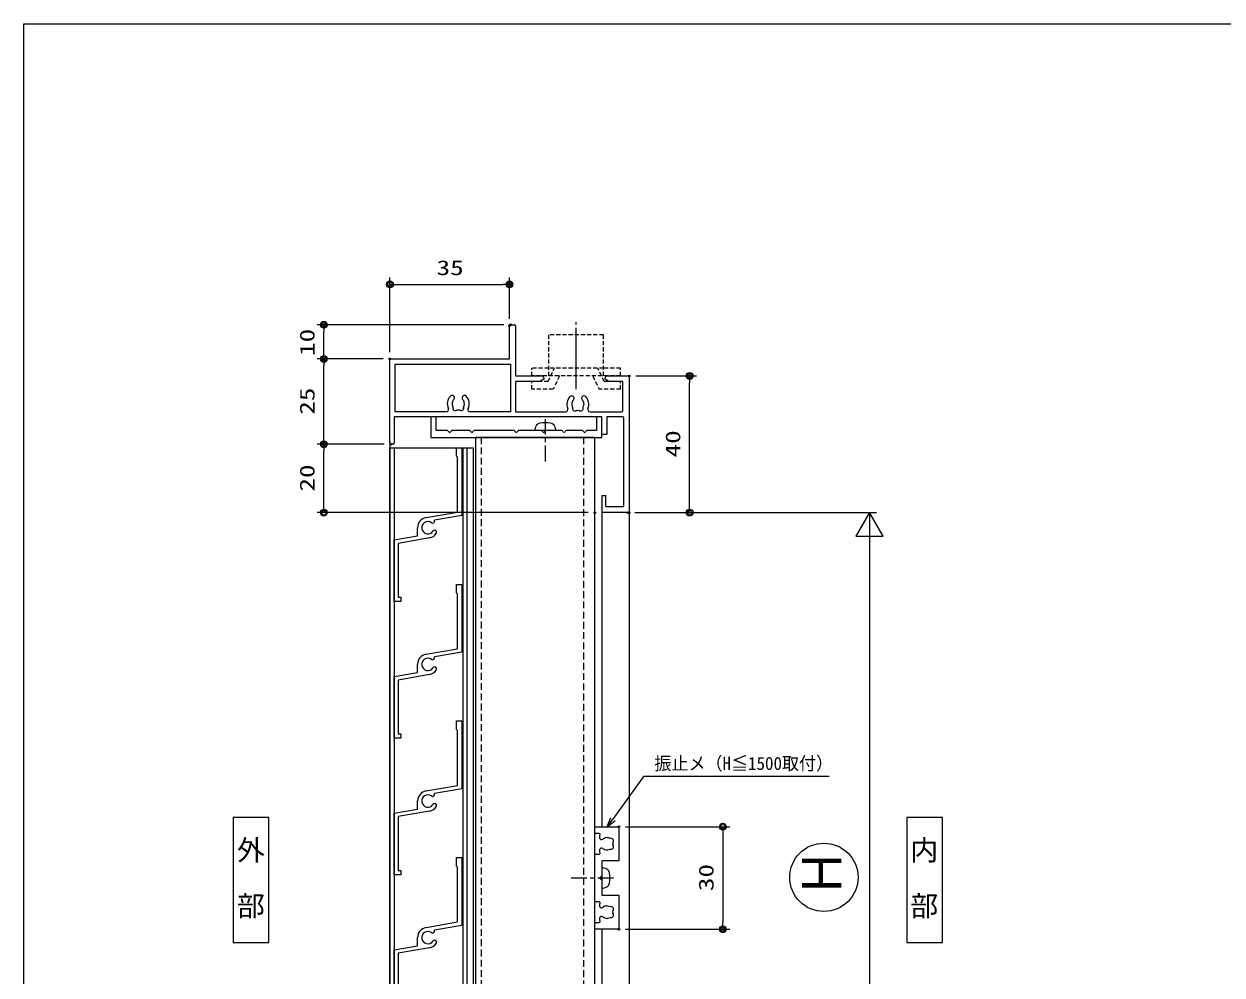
# Model space of a CAD drawing. Units: millimetres on the paper. Extents: x -395 to 395, y -281 to 281.
# Drawn here: x -395.3 to -44.6, y 2.6 to 281 of the extents above; entities that cross this region are included whole.
import ezdxf
from ezdxf.enums import TextEntityAlignment as Align

# ---------------------------------------------------------------- set-up
doc = ezdxf.new("R2010")
doc.units = ezdxf.units.MM
doc.header["$PDMODE"] = 32
doc.header["$PDSIZE"] = 0.5
for name, pattern in [('DASHED1', [1.8, 1.2, -0.6]), ('DASHED2', [3, 2, -1]), ('LONG_DOUBLE_CHAIN', [21.8, 18, -1, 0.6, -0.6, 0.6, -1])]:
    doc.linetypes.add(name, pattern=pattern)
for name, color, linetype, lineweight in [('0-2_USERZ', 3, 'Continuous', 9), ('0-3_F-1', 7, 'Continuous', 9), ('0-6_0', 7, 'Continuous', 9), ('0-8_YSS_ZEN', 6, 'Continuous', 9), ('0-9_USER1', 4, 'Continuous', 9), ('0-A__0-7_', 7, 'Continuous', 9), ('0-B_SHAPE', 7, 'Continuous', 9), ('0-C_SUNPOU', 3, 'Continuous', 9)]:
    doc.layers.add(name, color=color, linetype=linetype, lineweight=lineweight)
doc.layers.add('0-7_DEFPOINTS', color=1, linetype='Continuous')
doc.layers.add('0-D_YKK_H1901', color=7, linetype='Continuous')
doc.styles.add('@ＭＳ ゴシック', font='')
doc.styles.add('ＭＳ ゴシック', font='')
doc.styles.get('@ＭＳ ゴシック').set_extended_font_data('@MS Gothic')
doc.styles.get('ＭＳ ゴシック').set_extended_font_data('MS Gothic')

# ---------------------------------------------------------------- blocks, each defined once
blk = doc.blocks.new('図枠')
at = {"layer": '0-3_F-1'}
blk.add_lwpolyline([(790.6, 0), (0, 0), (0, 562), (790.6, 562)], close=True, dxfattribs=at)
blk = doc.blocks.new('ALW1')
at = {"layer": '0-6_0'}
blk.add_line((0, 0), (-1, 0), dxfattribs=at)
blk.add_lwpolyline([(-0.34641, -0.2), (0, 0), (-0.34641, 0.2)], close=True, dxfattribs=at)
blk = doc.blocks.new('GAIBU_H')
at = {"layer": '0-9_USER1'}
blk.add_lwpolyline([(-5.22, -18.32), (5.22, -18.32), (5.22, 18.32), (-5.22, 18.32)], close=True, dxfattribs=at)
at = {"layer": '0-9_USER1', "style": '@ＭＳ ゴシック'}
blk.add_text('外\u3000部', height=5.99, rotation=270, dxfattribs=at).set_placement((-4.987, 12.92), align=Align.BOTTOM_LEFT)
blk = doc.blocks.new('NAIBU_H')
at = {"layer": '0-9_USER1'}
blk.add_lwpolyline([(-5.22, -18.32), (5.22, -18.32), (5.22, 18.32), (-5.22, 18.32)], close=True, dxfattribs=at)
at = {"layer": '0-9_USER1', "style": '@ＭＳ ゴシック'}
blk.add_text('内\u3000部', height=5.99, rotation=270, dxfattribs=at).set_placement((-4.987, 12.92), align=Align.BOTTOM_LEFT)
blk = doc.blocks.new('丸ビス簡略')
at = {"layer": '0-6_0', "color": 4}
blk.add_line((-3, 0), (3, 0), dxfattribs=at)
at = {"layer": '0-6_0', "color": 1}
for p, q in [((0, -1.163), (0, 3.4)), ((0, -3.363), (0, -2.163)), ((0, -9), (0, -4.363))]:
    blk.add_line(p, q, dxfattribs=at)
at = {"layer": '0-6_0', "color": 4}
for centre, radius, start, end in [((0, 0), 3, 150.84034, 180), ((-1.223, 0.682), 1.6, 101.01271, 150.84034), ((0, -5.6), 8, 78.98729, 101.01271), ((1.223, 0.682), 1.6, 29.15966, 78.98729), ((0, 0), 3, 0, 29.15966)]:
    blk.add_arc(centre, radius, start, end, dxfattribs=at)
blk = doc.blocks.new('FRT')
at = {"layer": '0-B_SHAPE'}
for p, q in [((1.869, 0.411), (1.631, 0.248)), ((1.631, -0.248), (1.869, -0.41))]:
    blk.add_line(p, q, dxfattribs=at)
for points in [[(1.273, 13), (0, 13), (0, 15), (7, 15), (7, 5), (2, 5), (2, 0.659)], [(2.223, 11.268), (1.939, 11.15), (1.8, 11.15), (1.4, 11.55), (1.4, 12.415)], [(3.696, 11.789), (3.581, 11.842), (3.187, 11.773)], [(1.4, 7.585), (1.4, 8.45), (1.8, 8.85), (1.939, 8.85), (2.223, 8.732)], [(2.704, 8.386), (2.794, 8.297), (3.187, 8.227)], [(1.273, -7), (0, -7), (0, 7), (1.273, 7)], [(2, -0.658), (2, -5), (7, -5), (7, -15), (0, -15), (0, -13), (1.273, -13)], [(2.223, -8.732), (1.939, -8.85), (1.8, -8.85), (1.4, -8.45), (1.4, -7.585)], [(3.187, -8.227), (2.794, -8.297), (2.704, -8.386)], [(1.4, -12.415), (1.4, -11.55), (1.8, -11.15), (1.939, -11.15), (2.223, -11.268)], [(3.187, -11.773), (3.581, -11.842), (3.696, -11.789)]]:
    blk.add_lwpolyline(points, dxfattribs=at)
for centre, radius, start, end in [((1.273, 12.7), 0.3, 309.51765, 90), ((3.5, 10), 3.2, 129.51765, 131.0145), ((3.5, 10), 1.8, 100, 135.20717), ((3.5, 10), 1.8, 59.14685, 83.7398), ((4.729, 10.86), 0.75, 315.95278, 114.04722), ((1.273, 7.3), 0.3, 270, 50.48235), ((3.5, 10), 3.2, 228.9855, 230.48235), ((3.5, 10), 1.8, 224.79283, 243.7398), ((3.5, 10), 1.8, 260, 300.85315), ((4.729, 9.14), 0.75, 245.95278, 44.04722), ((3.5, 10), 1.8, 349.14685, 10.85315), ((1.8, 0), 0.3, 124.34408, 235.65592), ((1.7, 0.659), 0.3, 304.34408, 0), ((1.7, -0.658), 0.3, 0, 55.65592), ((1.273, -7.3), 0.3, 309.51765, 90), ((3.5, -10), 3.2, 129.51765, 131.0145), ((3.5, -10), 1.8, 116.2602, 135.20717), ((3.5, -10), 1.8, 59.14685, 100), ((4.729, -9.14), 0.75, 315.95278, 114.04722), ((4.729, -10.86), 0.75, 245.95278, 44.04722), ((3.5, -10), 1.8, 349.14685, 10.85315), ((1.273, -12.7), 0.3, 270, 50.48235), ((3.5, -10), 3.2, 228.9855, 230.48235), ((3.5, -10), 1.8, 224.79283, 260), ((3.5, -10), 1.8, 276.2602, 300.85315)]:
    blk.add_arc(centre, radius, start, end, dxfattribs=at)
blk = doc.blocks.new('DOT1')
at = {"layer": '0-6_0'}
blk.add_line((0, 0), (-1, 0), dxfattribs=at)
for radius in [0.5, 0.325]:
    blk.add_circle((0, 0), radius, dxfattribs=at)
blk = doc.blocks.new('A$C4AF12DDD')
at = {"layer": '0-2_USERZ', "color": 7}
blk.add_line((10, 36.8), (10, 43.8), dxfattribs=at)
at = {"layer": '0-6_0'}
for p, q in [((10, 63.5), (10, 70)), ((20.204, 68.2), (11.6, 68.2)), ((20.504, 58.583), (20.504, 67.9)), ((22.004, 68.2), (22.004, 63.5)), ((22.004, 63.5), (27.004, 63.5)), ((27.004, 62), (27.004, 63.5)), ((48.204, 63.2), (45.004, 63.2)), ((45.004, 62), (45.004, 63.2)), ((27.004, 62), (22.004, 62)), ((22.004, 62), (22.004, 1.2)), ((45.004, 62), (50.004, 62)), ((16.186, 56.2), (16.196, 56.2)), ((16.186, 53.8), (16.196, 53.8)), ((20.504, 36.8), (20.504, 51.417)), ((10, 36.8), (10, 44.5)), ((-5, 35.3), (-5, 36.5)), ((-4.7, 36.8), (10, 36.8)), ((6.5, 1.5), (6.5, 35.3)), ((6.5, 35.3), (20.504, 35.3)), ((11.6, 36.8), (20.504, 36.8)), ((20.504, 35.3), (20.504, 23.524)), ((5, 35), (-4.7, 35)), ((5, 0), (5, 35)), ((16.056, 21.2), (16.066, 21.2)), ((18.33, 21.789), (18.215, 21.842)), ((16.056, 18.8), (16.066, 18.8)), ((20.504, 16.476), (20.504, 1.5)), ((29.704, 0), (5, 0)), ((20.504, 1.5), (6.5, 1.5)), ((22.004, 1.2), (29.704, 1.2)), ((30.004, 0.9), (30.004, 0.3))]:
    blk.add_line(p, q, dxfattribs=at)
for points in [[(10, 70), (50.004, 70), (50.004, 62)], [(11.6, 68.2), (11.6, 64.091), (10.97, 63), (10.5, 63)], [(48.204, 63.2), (48.204, 68.5), (22.304, 68.5)], [(18.46, 56.789), (18.345, 56.842), (17.951, 56.773)], [(10.5, 45), (10.97, 45), (11.6, 43.909), (11.6, 36.8)], [(18.33, 21.789), (18.215, 21.842), (17.821, 21.773)]]:
    blk.add_lwpolyline(points, dxfattribs=at)
for centre, radius, start, end in [((20.204, 67.9), 0.3, 0, 90), ((22.304, 68.2), 0.3, 90, 180), ((10.5, 63.5), 0.5, 180, 270), ((16.536, 56.806), 0.7, 133.7398, 240), ((18.264, 55), 3.2, 66.74202, 133.7398), ((16.536, 56.806), 0.7, 240, 313.7398), ((18.264, 55), 1.8, 100, 133.7398), ((18.264, 55), 1.8, 59.14685, 83.7398), ((19.493, 55.86), 0.75, 315.95278, 114.04722), ((19.804, 58.583), 0.7, 246.74202, 0), ((16.536, 53.194), 0.7, 120, 226.2602), ((18.264, 55), 3.2, 226.2602, 293.25798), ((16.536, 53.194), 0.7, 46.2602, 120), ((18.264, 55), 1.8, 226.2602, 260), ((18.264, 55), 1.8, 260, 300.85315), ((19.493, 54.14), 0.75, 245.95278, 44.04722), ((18.264, 55), 1.8, 349.14685, 10.85315), ((19.804, 51.417), 0.7, 0, 113.25798), ((10.5, 44.5), 0.5, 90, 180), ((-4.7, 36.5), 0.3, 90, 180), ((-4.7, 35.3), 0.3, 180, 270), ((16.406, 21.806), 0.7, 133.7398, 240), ((18.134, 20), 3.2, 64.64629, 133.7398), ((16.406, 21.806), 0.7, 240, 313.7398), ((18.134, 20), 1.8, 100, 133.7398), ((18.134, 20), 1.8, 59.14685, 83.7398), ((19.363, 20.86), 0.75, 315.95278, 114.04722), ((19.804, 23.524), 0.7, 244.64629, 0), ((16.406, 18.194), 0.7, 120, 226.2602), ((18.134, 20), 3.2, 226.2602, 295.35371), ((16.406, 18.194), 0.7, 46.2602, 120), ((18.134, 20), 1.8, 226.2602, 260), ((18.134, 20), 1.8, 260, 300.85315), ((19.363, 19.14), 0.75, 245.95278, 44.04722), ((18.134, 20), 1.8, 349.14685, 10.85315), ((19.804, 16.476), 0.7, 0, 115.35371), ((29.704, 0.9), 0.3, 0, 90), ((29.704, 0.3), 0.3, 270, 0)]:
    blk.add_arc(centre, radius, start, end, dxfattribs=at)
blk = doc.blocks.new('K-12688')
at = {"layer": '0-6_0', "color": 4, "linetype": 'DASHED1'}
for p, q in [((-6.721, 3.9), (-13, 3.9)), ((-13, 3.9), (-13, 1.6)), ((-4.903, 0), (-6.721, 3.9)), ((4.903, 0), (6.721, 3.9)), ((13.003, 3.9), (6.721, 3.9)), ((13.003, 3.9), (13.003, 1.6)), ((-8.187, 1.6), (-13, 1.6)), ((13, 0), (-13, 0)), ((-13, 0), (-13, -2.3)), ((-8.187, 1.6), (-7.44, 0)), ((-8, 0), (-8, -12)), ((-7.44, 0), (-6.368, -2.3)), ((7.44, 0), (6.368, -2.3)), ((8.186, 1.6), (7.44, 0)), ((8, 0), (8, -12)), ((13.003, 1.6), (8.186, 1.6)), ((13, 0), (13, -2.3)), ((-8, -2.3), (-13, -2.3)), ((8, -2.3), (-8, -2.3)), ((13, -2.3), (8, -2.3)), ((8, -12), (-8, -12))]:
    blk.add_line(p, q, dxfattribs=at)
at = {"layer": '0-6_0', "color": 4, "linetype": 'LONG_DOUBLE_CHAIN'}
blk.add_line((0, 3.9), (0, -15.96), dxfattribs=at)
blk = doc.blocks.new('_Open30')
at = {"layer": '0-6_0'}
blk.add_line((0, 0), (-1, 0), dxfattribs=at)
blk.add_lwpolyline([(-1, 0.2679), (0, 0), (-1, -0.2679)], dxfattribs=at)

msp = doc.modelspace()

# ---------------------------------------------------------------- linework, layer by layer
at = {"layer": '0-2_USERZ'}
for p, q in [((-288.175, 184.95), (-288.175, 206.747)), ((-286.175, 204.747), (-255.175, 204.747)), ((-253.175, 194.65), (-253.175, 206.747)), ((-254.875, 192.95), (-309.52, 192.95)), ((-307.52, 184.95), (-307.52, 190.95)), ((-290.175, 182.95), (-309.52, 182.95)), ((-290.175, 182.95), (-309.52, 182.95)), ((-307.52, 159.946), (-307.52, 180.95)), ((-216.175, 177.95), (-198.456, 177.95)), ((-200.456, 139.946), (-200.456, 175.95)), ((-289.875, 157.946), (-309.52, 157.946)), ((-289.875, 157.946), (-309.52, 157.946)), ((-288.175, 158.653), (-288.175, -161.251)), ((-307.52, 139.946), (-307.52, 155.946)), ((-286.975, 156.946), (-286.975, -132.978)), ((-266.875, 156.946), (-266.875, -132.978)), ((-265.675, 156.946), (-265.675, -132.978)), ((-230.175, 137.946), (-309.52, 137.946)), ((-226.175, 137.946), (-226.175, 45.984)), ((-218.175, 137.946), (-218.175, -76.478)), ((-216.475, 137.946), (-198.456, 137.946)), ((-226.175, 15.984), (-226.175, -80.978))]:
    msp.add_line(p, q, dxfattribs=at)
at = {"layer": '0-2_USERZ', "linetype": 'DASHED2'}
for p, q in [((-261.375, -132.977), (-261.375, 159.946)), ((-231.475, 159.945), (-231.475, -132.978))]:
    msp.add_line(p, q, dxfattribs=at)
at = {"layer": '0-2_USERZ', "color": 7}
for p, q in [((-275.592, 132.5), (-275.591, 132.5)), ((-275.592, 92.5), (-275.591, 92.5)), ((-275.592, 52.5), (-275.591, 52.5)), ((-275.592, 12.5), (-275.591, 12.5))]:
    msp.add_line(p, q, dxfattribs=at)
at = {"layer": '0-2_USERZ'}
for points in [[(-263.175, -132.978), (-228.175, -132.978), (-228.175, 159.946), (-263.175, 159.946)], [(-288.175, -132.978), (-288.175, 156.946), (-263.775, 156.946), (-263.775, -132.978)]]:
    msp.add_lwpolyline(points, close=True, dxfattribs=at)
at = {"layer": '0-2_USERZ', "color": 7}
for points in [[(-277.596, 136.474), (-277.596, 136.474), (-268.375, 138.1), (-268.375, 154.146), (-268.675, 154.446), (-268.675, 156.946), (-267.175, 156.946), (-267.175, 137.093), (-275.122, 135.692)], [(-276.559, 130.564), (-285.775, 128.939), (-285.775, 113.146), (-284.975, 113.146), (-284.975, 111.946), (-286.975, 111.946), (-286.975, 129.946), (-280.075, 131.163), (-280.075, 133.512)], [(-277.596, 96.474), (-277.596, 96.474), (-268.375, 98.1), (-268.375, 114.146), (-268.675, 114.446), (-268.675, 116.946), (-267.175, 116.946), (-267.175, 97.093), (-275.122, 95.692)], [(-276.559, 90.564), (-285.775, 88.939), (-285.775, 73.146), (-284.975, 73.146), (-284.975, 71.946), (-286.975, 71.946), (-286.975, 89.946), (-280.075, 91.163), (-280.075, 93.512)], [(-277.592, 56.475), (-268.375, 58.1), (-268.375, 74.146), (-268.675, 74.446), (-268.675, 76.946), (-267.175, 76.946), (-267.175, 57.093), (-275.122, 55.692)], [(-276.559, 50.564), (-285.775, 48.939), (-285.775, 33.146), (-284.975, 33.146), (-284.975, 31.946), (-286.975, 31.946), (-286.975, 49.946), (-280.075, 51.163), (-280.075, 53.527)], [(-277.596, 16.474), (-277.596, 16.474), (-268.375, 18.1), (-268.375, 34.146), (-268.675, 34.446), (-268.675, 36.946), (-267.175, 36.946), (-267.175, 17.093), (-275.122, 15.692)], [(-276.559, 10.564), (-285.775, 8.939), (-285.775, -6.854), (-284.975, -6.854), (-284.975, -8.054), (-286.975, -8.054), (-286.975, 9.946), (-280.075, 11.163), (-280.075, 13.512)]]:
    msp.add_lwpolyline(points, dxfattribs=at)
at = {"layer": '0-2_USERZ'}
msp.add_lwpolyline([(-159.636, 60.734), (-213.935, 60.734), (-222.911, 48.226)], dxfattribs=at)
at = {"layer": '0-2_USERZ', "color": 7}
for centre, radius, start, end in [((-277.075, 133.519), 3, 99.99982, 180.1472), ((-277.075, 133.519), 1.8, 54.57555, 325.523), ((-275.681, 135.473), 0.6, 234.18315, 21.38982), ((-277.075, 133.519), 3, 279.90769, 325.4291), ((-275.097, 132.161), 0.6, 325.05172, 145.52388), ((-277.075, 93.519), 3, 99.99982, 180.1472), ((-277.075, 93.519), 1.8, 54.57555, 325.52299), ((-275.681, 95.473), 0.6, 234.18315, 21.38982), ((-277.075, 93.519), 3, 279.90769, 325.4291), ((-275.097, 92.161), 0.6, 325.05172, 145.52388), ((-277.075, 53.519), 3, 99.90766, 179.8528), ((-277.075, 53.519), 1.8, 54.57555, 325.52299), ((-275.681, 55.473), 0.6, 234.18315, 21.38886), ((-275.097, 52.161), 0.6, 325.05172, 145.52388), ((-277.075, 53.519), 3, 279.90769, 325.4291), ((-277.075, 13.519), 3, 99.99982, 180.1472), ((-277.075, 13.519), 1.8, 54.57555, 325.523), ((-275.681, 15.473), 0.6, 234.18315, 21.38982), ((-277.075, 13.519), 3, 279.90769, 325.4291), ((-275.097, 12.161), 0.6, 325.05172, 145.52388)]:
    msp.add_arc(centre, radius, start, end, dxfattribs=at)
at = {"layer": '0-7_DEFPOINTS'}
for p in [(-253.175, 204.747), (-307.52, 192.95), (-253.175, 192.65), (-252.875, 192.95), (-307.52, 182.95), (-288.175, 182.95), (-218.175, 177.95), (-200.456, 177.95), (-307.52, 157.946), (-287.875, 157.946), (-228.175, 137.946), (-218.475, 137.946), (-218.175, 137.946), (-221.175, 45.984), (-221.175, 15.984), (-190.73, 15.984)]:
    msp.add_point(p, dxfattribs=at)
at = {"layer": '0-8_YSS_ZEN'}
for p, q in [((-216.175, 137.946), (-145.769, 137.946)), ((-147.769, 117.946), (-147.769, -55.978))]:
    msp.add_line(p, q, dxfattribs=at)
at = {"layer": '0-A__0-7_'}
msp.add_circle((-161.153, 31.173), 10, dxfattribs=at)
at = {"layer": '0-B_SHAPE'}
for p, q in [((-270.923, 161.577), (-271.086, 161.815)), ((-270.265, 161.815), (-270.428, 161.577)), ((-264.835, 161.946), (-270.017, 161.946)), ((-264.424, 161.577), (-264.587, 161.815)), ((-263.766, 161.815), (-263.929, 161.577)), ((-251.834, 161.946), (-263.518, 161.946)), ((-251.423, 161.577), (-251.586, 161.815)), ((-250.765, 161.815), (-250.928, 161.577)), ((-243.834, 161.946), (-250.517, 161.946)), ((-243.423, 161.577), (-243.586, 161.815)), ((-242.765, 161.815), (-242.928, 161.577)), ((-237.834, 161.946), (-242.517, 161.946)), ((-237.423, 161.577), (-237.586, 161.815)), ((-236.765, 161.815), (-236.928, 161.577)), ((-231.864, 161.946), (-236.517, 161.946)), ((-231.453, 161.577), (-231.616, 161.815)), ((-230.795, 161.815), (-230.958, 161.577))]:
    msp.add_line(p, q, dxfattribs=at)
msp.add_lwpolyline([(-271.334, 161.946), (-274.675, 161.946), (-274.675, 165.946), (-276.175, 165.946), (-276.175, 159.946), (-226.175, 159.946), (-226.175, 165.946), (-227.675, 165.946), (-227.675, 161.946), (-230.547, 161.946)], dxfattribs=at)
for centre, start, end in [((-271.334, 161.646), 34.34408, 90), ((-270.675, 161.746), 214.34408, 325.65592), ((-270.017, 161.646), 90, 145.65592), ((-264.835, 161.646), 34.34408, 90), ((-264.176, 161.746), 214.34408, 325.65592), ((-263.518, 161.646), 90, 145.65592), ((-251.834, 161.646), 34.34408, 90), ((-251.175, 161.746), 214.34408, 325.65592), ((-250.517, 161.646), 90, 145.65592), ((-243.834, 161.646), 34.34408, 90), ((-243.175, 161.746), 214.34408, 325.65592), ((-242.517, 161.646), 90, 145.65592), ((-237.834, 161.646), 34.34408, 90), ((-237.175, 161.746), 214.34408, 325.65592), ((-236.517, 161.646), 90, 145.65592), ((-231.864, 161.646), 34.34408, 90), ((-231.205, 161.746), 214.34408, 325.65592), ((-230.547, 161.646), 90, 145.65592)]:
    msp.add_arc(centre, 0.3, start, end, dxfattribs=at)
at = {"layer": '0-C_SUNPOU'}
for p, q in [((-219.175, 45.984), (-188.73, 45.984)), ((-190.73, 43.984), (-190.73, 17.984)), ((-219.175, 15.984), (-188.73, 15.984))]:
    msp.add_line(p, q, dxfattribs=at)

# ---------------------------------------------------------------- block references
at = {"layer": '0-2_USERZ'}
msp.add_blockref('図枠', (-395.3, -281), dxfattribs=at)
for name, p, xscale, yscale, rotation in [('DOT1', (-288.175, 204.747), 2, 2, 180), ('DOT1', (-307.52, 192.95), 2, 2, 90), ('DOT1', (-307.52, 182.95), 2, 2, 270), ('DOT1', (-307.52, 182.95), 2, 2, 90), ('DOT1', (-200.456, 177.95), 2, 2, 90), ('DOT1', (-307.52, 157.946), 2, 2, 270), ('DOT1', (-307.52, 157.946), 2, 2, 90), ('DOT1', (-307.52, 137.946), 2, 2, 270), ('DOT1', (-200.456, 137.946), 2, 2, 270), ('_Open30', (-224.66, 45.789), 3, 3, 234.33717)]:
    msp.add_blockref(name, p, dxfattribs=dict(at, xscale=xscale, yscale=yscale, rotation=rotation))
at = {"layer": '0-2_USERZ', "xscale": 2, "yscale": 2}
msp.add_blockref('DOT1', (-253.175, 204.747), dxfattribs=at)
at = {"layer": '0-2_USERZ', "rotation": 270}
for name, p in [('A$C4AF12DDD', (-288.175, 187.95)), ('丸ビス簡略', (-226.175, 30.984))]:
    msp.add_blockref(name, p, dxfattribs=at)
at = {"layer": '0-2_USERZ', "xscale": -1}
msp.add_blockref('丸ビス簡略', (-242.675, 161.946), dxfattribs=at)
at = {"layer": '0-8_YSS_ZEN', "xscale": 20, "yscale": 20, "rotation": 90}
msp.add_blockref('ALW1', (-147.769, 137.946), dxfattribs=at)
at = {"layer": '0-9_USER1'}
for name, p in [('GAIBU_H', (-328.795, 30.413)), ('NAIBU_H', (-131.683, 30.413))]:
    msp.add_blockref(name, p, dxfattribs=at)
at = {"layer": '0-B_SHAPE'}
msp.add_blockref('FRT', (-228.175, 30.984), dxfattribs=at)
at = {"layer": '0-C_SUNPOU', "xscale": 2, "yscale": 2}
for p, rotation in [((-190.73, 45.984), 90), ((-190.73, 15.984), 270)]:
    msp.add_blockref('DOT1', p, dxfattribs=dict(at, rotation=rotation))
at = {"layer": '0-D_YKK_H1901', "xscale": -1, "rotation": 180}
msp.add_blockref('K-12688', (-233.675, 177.95), dxfattribs=at)

# ---------------------------------------------------------------- texts
at = {"layer": '0-2_USERZ', "style": 'ＭＳ ゴシック', "width": 1.35}
msp.add_text('35', height=4.333, dxfattribs=at).set_placement((-274.532, 206.165), align=Align.BOTTOM_LEFT)
for s, p in [('10', (-308.938, 183.804)), ('25', (-308.938, 166.591)), ('40', (-201.874, 154.091)), ('20', (-308.938, 144.089))]:
    msp.add_text(s, height=4.333, rotation=90, dxfattribs=at).set_placement(p, align=Align.BOTTOM_LEFT)
at = {"layer": '0-9_USER1', "color": 3, "style": 'ＭＳ ゴシック', "width": 0.95}
msp.add_text('振止メ（H≦1500取付）', height=3.848, dxfattribs=at).set_placement((-210.766, 61.451), align=Align.BOTTOM_LEFT)
at = {"layer": '0-A__0-7_', "style": 'ＭＳ ゴシック', "width": 0.9}
msp.add_text('Ｈ', height=11.55, rotation=90, dxfattribs=at).set_placement((-152.544, 25.327), align=Align.BOTTOM_LEFT)
at = {"layer": '0-C_SUNPOU', "style": 'ＭＳ ゴシック', "width": 1.35}
msp.add_text('30', height=4.333, rotation=90, dxfattribs=at).set_placement((-192.147, 27.127), align=Align.BOTTOM_LEFT)

doc.saveas('drawing.dxf')
